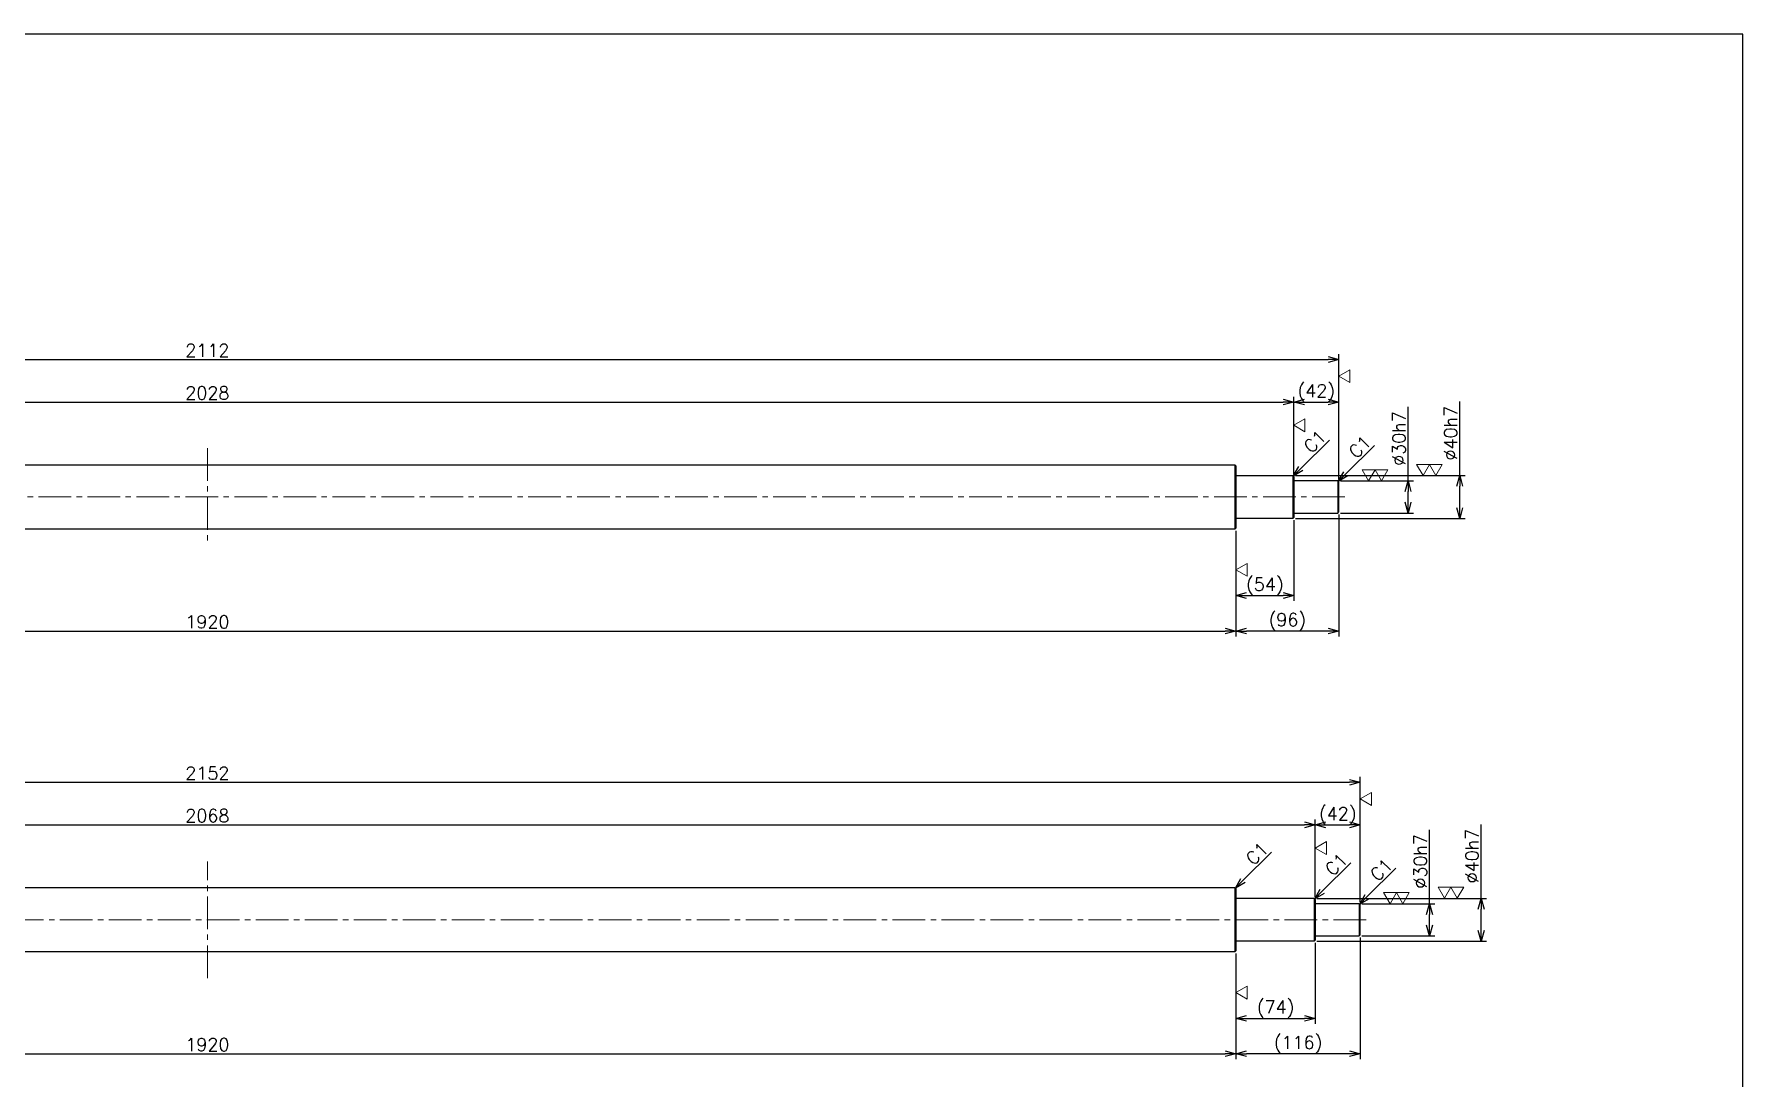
# Model space of a CAD drawing. Header units: millimetres. Extents: x 0 to 7488, y -19 to 4184.
# Drawn here: x 5109 to 6704, y 770 to 1744 of the extents above; entities that cross this region are included whole.
import ezdxf

# ---------------------------------------------------------------- set-up
doc = ezdxf.new("R2010")
doc.units = ezdxf.units.MM
doc.header["$LTSCALE"] = 1.6
doc.header["$PDMODE"] = 99
doc.header["$PDSIZE"] = 1
doc.linetypes.add('CENTER2', pattern=[28.575, 19.05, -3.175, 3.175, -3.175])
doc.layers.add('05_CENTER', color=4, linetype='CENTER2', lineweight=13)
doc.layers.add('08_DIM', color=3, linetype='Continuous', lineweight=13)
doc.styles.add('KSS_TXT', font='txt.shx', dxfattribs={"bigfont": 'extfont2.shx'})
doc.dimstyles.new('KSS_DIM', dxfattribs={"dimscale": 4, "dimtxt": 3, "dimasz": 2.5, "dimexe": 1.25, "dimexo": 0.625, "dimtad": 1, "dimdsep": 46, "dimtxsty": 'KSS_TXT', "dimblk": 'OPEN30', "dimcen": 0, "dimazin": 2, "dimtfac": 0.75, "dimtmove": 0, "dimatfit": 3, "dimldrblk": 'OPEN30', "dimfxl": 1.25, "dimtolj": 1, "dimarcsym": 0})

# ---------------------------------------------------------------- blocks, each defined once
blk = doc.blocks.new('_Open30')
at = {"color": 0, "linetype": 'ByBlock', "lineweight": -2}
for p, q in [((-1, 0.27), (0, 0)), ((0, 0), (-1, -0.27)), ((0, 0), (-1, 0))]:
    blk.add_line(p, q, dxfattribs=at)
blk = doc.blocks.new('*D231')
at = {"layer": '08_DIM', "color": 0, "lineweight": -2, "transparency": 16777216}
for p, q in [((6305.1, 896.3), (6305.1, 820.8)), ((6231.1, 886.3), (6231.1, 820.8)), ((6241.1, 825.8), (6295.1, 825.8))]:
    blk.add_line(p, q, dxfattribs=at)
at = {"layer": 'Defpoints', "color": 0, "transparency": 16777216}
for p in [(6305.1, 898.8), (6231.1, 888.8), (6305.1, 825.8)]:
    blk.add_point(p, dxfattribs=at)
at = {"layer": '08_DIM', "color": 0, "lineweight": -2, "transparency": 16777216, "xscale": 10, "yscale": 10, "zscale": 10, "rotation": 180}
blk.add_blockref('_Open30', (6231.1, 825.8), dxfattribs=at)
at = {"layer": '08_DIM', "color": 0, "lineweight": -2, "transparency": 16777216, "xscale": 10, "yscale": 10, "zscale": 10}
blk.add_blockref('_Open30', (6305.1, 825.8), dxfattribs=at)
at = {"layer": '08_DIM', "color": 0, "transparency": 16777216, "insert": (6268.1, 834.3), "char_height": 12, "attachment_point": 5, "style": 'KSS_TXT'}
blk.add_mtext('\\A1;(74)', dxfattribs=at)
blk = doc.blocks.new('*D232')
at = {"layer": '08_DIM', "color": 0, "lineweight": -2, "transparency": 16777216}
for p, q in [((6305.1, 939.3), (6305.1, 1011.4)), ((6315.1, 1006.4), (6337.1, 1006.4)), ((6347.1, 934.3), (6347.1, 1011.4))]:
    blk.add_line(p, q, dxfattribs=at)
at = {"layer": 'Defpoints', "color": 0, "transparency": 16777216}
for p in [(6347.1, 1006.4), (6305.1, 936.8), (6347.1, 931.8)]:
    blk.add_point(p, dxfattribs=at)
at = {"layer": '08_DIM', "color": 0, "lineweight": -2, "transparency": 16777216, "xscale": 10, "yscale": 10, "zscale": 10, "rotation": 180}
blk.add_blockref('_Open30', (6305.1, 1006.4), dxfattribs=at)
at = {"layer": '08_DIM', "color": 0, "lineweight": -2, "transparency": 16777216, "xscale": 10, "yscale": 10, "zscale": 10}
blk.add_blockref('_Open30', (6347.1, 1006.4), dxfattribs=at)
at = {"layer": '08_DIM', "color": 0, "transparency": 16777216, "insert": (6326.1, 1014.9), "char_height": 12, "attachment_point": 5, "style": 'KSS_TXT'}
blk.add_mtext('\\A1;(42)', dxfattribs=at)
blk = doc.blocks.new('*D233')
at = {"layer": '08_DIM', "color": 0, "lineweight": -2, "transparency": 16777216}
for p, q in [((6347.1, 901.3), (6347.1, 787.8)), ((6231.1, 886.3), (6231.1, 787.8)), ((6337.1, 792.8), (6241.1, 792.8))]:
    blk.add_line(p, q, dxfattribs=at)
at = {"layer": 'Defpoints', "color": 0, "transparency": 16777216}
for p in [(6347.1, 903.8), (6231.1, 888.8), (6231.1, 792.8)]:
    blk.add_point(p, dxfattribs=at)
at = {"layer": '08_DIM', "color": 0, "lineweight": -2, "transparency": 16777216, "xscale": 10, "yscale": 10, "zscale": 10, "rotation": 180}
blk.add_blockref('_Open30', (6231.1, 792.8), dxfattribs=at)
at = {"layer": '08_DIM', "color": 0, "lineweight": -2, "transparency": 16777216, "xscale": 10, "yscale": 10, "zscale": 10}
blk.add_blockref('_Open30', (6347.1, 792.8), dxfattribs=at)
at = {"layer": '08_DIM', "color": 0, "transparency": 16777216, "insert": (6289.1, 801.3), "char_height": 12, "attachment_point": 5, "style": 'KSS_TXT'}
blk.add_mtext('\\A1;(116)', dxfattribs=at)
blk = doc.blocks.new('*D234')
at = {"layer": '08_DIM', "color": 0, "lineweight": -2, "transparency": 16777216}
for p, q in [((6411.8, 932.8), (6411.8, 1001.8)), ((6348.6, 932.8), (6416.8, 932.8)), ((6411.8, 912.8), (6411.8, 922.8)), ((6348.6, 902.8), (6416.8, 902.8))]:
    blk.add_line(p, q, dxfattribs=at)
at = {"layer": 'Defpoints', "color": 0, "transparency": 16777216}
for p in [(6346.1, 932.8), (6411.8, 932.8), (6346.1, 902.8)]:
    blk.add_point(p, dxfattribs=at)
at = {"layer": '08_DIM', "color": 0, "lineweight": -2, "transparency": 16777216, "xscale": 10, "yscale": 10, "zscale": 10}
for p, rotation in [((6411.8, 932.8), 90), ((6411.8, 902.8), 270)]:
    blk.add_blockref('_Open30', p, dxfattribs=dict(at, rotation=rotation))
at = {"layer": '08_DIM', "color": 0, "transparency": 16777216, "insert": (6403.3, 972.3), "char_height": 12, "attachment_point": 5, "rotation": 90, "style": 'KSS_TXT'}
blk.add_mtext('\\A1;%%C30h7', dxfattribs=at)
blk = doc.blocks.new('*D235')
at = {"layer": '08_DIM', "color": 0, "lineweight": -2, "transparency": 16777216}
for p, q in [((6460, 937.8), (6460, 1006.8)), ((6306.6, 937.8), (6465, 937.8)), ((6460, 907.8), (6460, 927.8)), ((6306.6, 897.8), (6465, 897.8))]:
    blk.add_line(p, q, dxfattribs=at)
at = {"layer": 'Defpoints', "color": 0, "transparency": 16777216}
for p in [(6304.1, 937.8), (6460, 937.8), (6304.1, 897.8)]:
    blk.add_point(p, dxfattribs=at)
at = {"layer": '08_DIM', "color": 0, "lineweight": -2, "transparency": 16777216, "xscale": 10, "yscale": 10, "zscale": 10}
for p, rotation in [((6460, 937.8), 90), ((6460, 897.8), 270)]:
    blk.add_blockref('_Open30', p, dxfattribs=dict(at, rotation=rotation))
at = {"layer": '08_DIM', "color": 0, "transparency": 16777216, "insert": (6451.5, 977.3), "char_height": 12, "attachment_point": 5, "rotation": 90, "style": 'KSS_TXT'}
blk.add_mtext('\\A1;%%C40h7', dxfattribs=at)
blk = doc.blocks.new('p1ba02')
for p, q in [((-1.5, 2.6), (1.5, 2.6)), ((0, 0), (-1.5, 2.6)), ((1.5, 2.6), (0, 0)), ((3, 0), (1.5, 2.6)), ((1.5, 2.6), (4.5, 2.6)), ((4.5, 2.6), (3, 0))]:
    blk.add_line(p, q)
blk = doc.blocks.new('p1ba01')
for p, q in [((0, 0), (-1.5, 2.6)), ((-1.5, 2.6), (1.5, 2.6)), ((1.5, 2.6), (0, 0))]:
    blk.add_line(p, q)
blk = doc.blocks.new('*D236')
at = {"layer": '08_DIM', "color": 0, "lineweight": -2, "transparency": 16777216}
blk.add_line((6237.7, 954.4), (6264.3, 981), dxfattribs=at)
at = {"layer": 'Defpoints', "color": 0, "transparency": 16777216}
for p in [(6268.2, 984.9), (6268.2, 984.9), (6230.6, 947.3)]:
    blk.add_point(p, dxfattribs=at)
at = {"layer": '08_DIM', "color": 0, "lineweight": -2, "transparency": 16777216, "xscale": 10, "yscale": 10, "zscale": 10, "rotation": 225}
blk.add_blockref('_Open30', (6230.6, 947.3), dxfattribs=at)
at = {"layer": '08_DIM', "color": 0, "transparency": 16777216, "insert": (6250.8, 979.5), "char_height": 12, "attachment_point": 5, "rotation": 45, "style": 'KSS_TXT'}
blk.add_mtext('\\A1;C1', dxfattribs=at)
blk = doc.blocks.new('*D237')
at = {"layer": '08_DIM', "color": 0, "lineweight": -2, "transparency": 16777216}
blk.add_line((6311.7, 944.4), (6338.3, 971), dxfattribs=at)
at = {"layer": 'Defpoints', "color": 0, "transparency": 16777216}
for p in [(6342.2, 974.9), (6342.2, 974.9), (6304.6, 937.3)]:
    blk.add_point(p, dxfattribs=at)
at = {"layer": '08_DIM', "color": 0, "lineweight": -2, "transparency": 16777216, "xscale": 10, "yscale": 10, "zscale": 10, "rotation": 225}
blk.add_blockref('_Open30', (6304.6, 937.3), dxfattribs=at)
at = {"layer": '08_DIM', "color": 0, "transparency": 16777216, "insert": (6324.8, 969.5), "char_height": 12, "attachment_point": 5, "rotation": 45, "style": 'KSS_TXT'}
blk.add_mtext('\\A1;C1', dxfattribs=at)
blk = doc.blocks.new('*D238')
at = {"layer": '08_DIM', "color": 0, "lineweight": -2, "transparency": 16777216}
blk.add_line((6353.7, 939.4), (6380.3, 966), dxfattribs=at)
at = {"layer": 'Defpoints', "color": 0, "transparency": 16777216}
for p in [(6384.2, 969.9), (6384.2, 969.9), (6346.6, 932.3)]:
    blk.add_point(p, dxfattribs=at)
at = {"layer": '08_DIM', "color": 0, "lineweight": -2, "transparency": 16777216, "xscale": 10, "yscale": 10, "zscale": 10, "rotation": 225}
blk.add_blockref('_Open30', (6346.6, 932.3), dxfattribs=at)
at = {"layer": '08_DIM', "color": 0, "transparency": 16777216, "insert": (6366.8, 964.5), "char_height": 12, "attachment_point": 5, "rotation": 45, "style": 'KSS_TXT'}
blk.add_mtext('\\A1;C1', dxfattribs=at)
blk = doc.blocks.new('*D242')
at = {"layer": '08_DIM', "color": 0, "lineweight": -2, "transparency": 16777216}
for p, q in [((4195.1, 934.3), (4195.1, 1051.1)), ((4205.1, 1046.1), (6337.1, 1046.1)), ((6347.1, 934.3), (6347.1, 1051.1))]:
    blk.add_line(p, q, dxfattribs=at)
at = {"layer": 'Defpoints', "color": 0, "transparency": 16777216}
for p in [(6347.1, 1046.1), (4195.1, 931.8), (6347.1, 931.8)]:
    blk.add_point(p, dxfattribs=at)
at = {"layer": '08_DIM', "color": 0, "lineweight": -2, "transparency": 16777216, "xscale": 10, "yscale": 10, "zscale": 10, "rotation": 180}
blk.add_blockref('_Open30', (4195.1, 1046.1), dxfattribs=at)
at = {"layer": '08_DIM', "color": 0, "lineweight": -2, "transparency": 16777216, "xscale": 10, "yscale": 10, "zscale": 10}
blk.add_blockref('_Open30', (6347.1, 1046.1), dxfattribs=at)
at = {"layer": '08_DIM', "color": 0, "transparency": 16777216, "insert": (5271.1, 1054.6), "char_height": 12, "attachment_point": 5, "style": 'KSS_TXT'}
blk.add_mtext('\\A1;2152', dxfattribs=at)
blk = doc.blocks.new('*D243')
at = {"layer": '08_DIM', "color": 0, "lineweight": -2, "transparency": 16777216}
for p, q in [((4311.1, 886.3), (4311.1, 787.8)), ((6231.1, 886.3), (6231.1, 787.8)), ((4321.1, 792.8), (6221.1, 792.8))]:
    blk.add_line(p, q, dxfattribs=at)
at = {"layer": 'Defpoints', "color": 0, "transparency": 16777216}
for p in [(4311.1, 888.8), (6231.1, 888.8), (6231.1, 792.8)]:
    blk.add_point(p, dxfattribs=at)
at = {"layer": '08_DIM', "color": 0, "lineweight": -2, "transparency": 16777216, "xscale": 10, "yscale": 10, "zscale": 10, "rotation": 180}
blk.add_blockref('_Open30', (4311.1, 792.8), dxfattribs=at)
at = {"layer": '08_DIM', "color": 0, "lineweight": -2, "transparency": 16777216, "xscale": 10, "yscale": 10, "zscale": 10}
blk.add_blockref('_Open30', (6231.1, 792.8), dxfattribs=at)
at = {"layer": '08_DIM', "color": 0, "transparency": 16777216, "insert": (5271.1, 801.3), "char_height": 12, "attachment_point": 5, "style": 'KSS_TXT'}
blk.add_mtext('\\A1;1920', dxfattribs=at)
blk = doc.blocks.new('*D250')
at = {"layer": '08_DIM', "color": 0, "lineweight": -2, "transparency": 16777216}
for p, q in [((4237.1, 939.3), (4237.1, 1011.4)), ((4247.1, 1006.4), (6295.1, 1006.4)), ((6305.1, 939.3), (6305.1, 1011.4))]:
    blk.add_line(p, q, dxfattribs=at)
at = {"layer": 'Defpoints', "color": 0, "transparency": 16777216}
for p in [(6305.1, 1006.4), (4237.1, 936.8), (6305.1, 936.8)]:
    blk.add_point(p, dxfattribs=at)
at = {"layer": '08_DIM', "color": 0, "lineweight": -2, "transparency": 16777216, "xscale": 10, "yscale": 10, "zscale": 10, "rotation": 180}
blk.add_blockref('_Open30', (4237.1, 1006.4), dxfattribs=at)
at = {"layer": '08_DIM', "color": 0, "lineweight": -2, "transparency": 16777216, "xscale": 10, "yscale": 10, "zscale": 10}
blk.add_blockref('_Open30', (6305.1, 1006.4), dxfattribs=at)
at = {"layer": '08_DIM', "color": 0, "transparency": 16777216, "insert": (5271.1, 1014.9), "char_height": 12, "attachment_point": 5, "style": 'KSS_TXT'}
blk.add_mtext('\\A1;2068', dxfattribs=at)
blk = doc.blocks.new('*D254')
at = {"layer": '08_DIM', "color": 0, "lineweight": -2, "transparency": 16777216}
for p, q in [((4215.1, 1328.9), (4215.1, 1445.7)), ((4225.1, 1440.7), (6317.1, 1440.7)), ((6327.1, 1328.9), (6327.1, 1445.7))]:
    blk.add_line(p, q, dxfattribs=at)
at = {"layer": 'Defpoints', "color": 0, "transparency": 16777216}
for p in [(6327.1, 1440.7), (4215.1, 1326.4), (6327.1, 1326.4)]:
    blk.add_point(p, dxfattribs=at)
at = {"layer": '08_DIM', "color": 0, "lineweight": -2, "transparency": 16777216, "xscale": 10, "yscale": 10, "zscale": 10, "rotation": 180}
blk.add_blockref('_Open30', (4215.1, 1440.7), dxfattribs=at)
at = {"layer": '08_DIM', "color": 0, "lineweight": -2, "transparency": 16777216, "xscale": 10, "yscale": 10, "zscale": 10}
blk.add_blockref('_Open30', (6327.1, 1440.7), dxfattribs=at)
at = {"layer": '08_DIM', "color": 0, "transparency": 16777216, "insert": (5271.1, 1449.2), "char_height": 12, "attachment_point": 5, "style": 'KSS_TXT'}
blk.add_mtext('\\A1;2112', dxfattribs=at)
blk = doc.blocks.new('*D255')
at = {"layer": '08_DIM', "color": 0, "lineweight": -2, "transparency": 16777216}
for p, q in [((4311.1, 1280.9), (4311.1, 1182.3)), ((6231.1, 1280.9), (6231.1, 1182.3)), ((4321.1, 1187.3), (6221.1, 1187.3))]:
    blk.add_line(p, q, dxfattribs=at)
at = {"layer": 'Defpoints', "color": 0, "transparency": 16777216}
for p in [(4311.1, 1283.4), (6231.1, 1283.4), (6231.1, 1187.3)]:
    blk.add_point(p, dxfattribs=at)
at = {"layer": '08_DIM', "color": 0, "lineweight": -2, "transparency": 16777216, "xscale": 10, "yscale": 10, "zscale": 10, "rotation": 180}
blk.add_blockref('_Open30', (4311.1, 1187.3), dxfattribs=at)
at = {"layer": '08_DIM', "color": 0, "lineweight": -2, "transparency": 16777216, "xscale": 10, "yscale": 10, "zscale": 10}
blk.add_blockref('_Open30', (6231.1, 1187.3), dxfattribs=at)
at = {"layer": '08_DIM', "color": 0, "transparency": 16777216, "insert": (5271.1, 1195.8), "char_height": 12, "attachment_point": 5, "style": 'KSS_TXT'}
blk.add_mtext('\\A1;1920', dxfattribs=at)
blk = doc.blocks.new('*D262')
at = {"layer": '08_DIM', "color": 0, "lineweight": -2, "transparency": 16777216}
for p, q in [((4257.1, 1333.9), (4257.1, 1406)), ((6285.1, 1333.9), (6285.1, 1406)), ((4267.1, 1401), (6275.1, 1401))]:
    blk.add_line(p, q, dxfattribs=at)
at = {"layer": 'Defpoints', "color": 0, "transparency": 16777216}
for p in [(6285.1, 1401), (4257.1, 1331.4), (6285.1, 1331.4)]:
    blk.add_point(p, dxfattribs=at)
at = {"layer": '08_DIM', "color": 0, "lineweight": -2, "transparency": 16777216, "xscale": 10, "yscale": 10, "zscale": 10, "rotation": 180}
blk.add_blockref('_Open30', (4257.1, 1401), dxfattribs=at)
at = {"layer": '08_DIM', "color": 0, "lineweight": -2, "transparency": 16777216, "xscale": 10, "yscale": 10, "zscale": 10}
blk.add_blockref('_Open30', (6285.1, 1401), dxfattribs=at)
at = {"layer": '08_DIM', "color": 0, "transparency": 16777216, "insert": (5271.1, 1409.5), "char_height": 12, "attachment_point": 5, "style": 'KSS_TXT'}
blk.add_mtext('\\A1;2028', dxfattribs=at)
blk = doc.blocks.new('*D263')
at = {"layer": '08_DIM', "color": 0, "lineweight": -2, "transparency": 16777216}
for p, q in [((6231.1, 1280.9), (6231.1, 1215.4)), ((6285.1, 1290.9), (6285.1, 1215.4)), ((6241.1, 1220.4), (6275.1, 1220.4))]:
    blk.add_line(p, q, dxfattribs=at)
at = {"layer": 'Defpoints', "color": 0, "transparency": 16777216}
for p in [(6285.1, 1293.4), (6231.1, 1283.4), (6285.1, 1220.4)]:
    blk.add_point(p, dxfattribs=at)
at = {"layer": '08_DIM', "color": 0, "lineweight": -2, "transparency": 16777216, "xscale": 10, "yscale": 10, "zscale": 10, "rotation": 180}
blk.add_blockref('_Open30', (6231.1, 1220.4), dxfattribs=at)
at = {"layer": '08_DIM', "color": 0, "lineweight": -2, "transparency": 16777216, "xscale": 10, "yscale": 10, "zscale": 10}
blk.add_blockref('_Open30', (6285.1, 1220.4), dxfattribs=at)
at = {"layer": '08_DIM', "color": 0, "transparency": 16777216, "insert": (6258.1, 1228.9), "char_height": 12, "attachment_point": 5, "style": 'KSS_TXT'}
blk.add_mtext('\\A1;(54)', dxfattribs=at)
blk = doc.blocks.new('*D264')
at = {"layer": '08_DIM', "color": 0, "lineweight": -2, "transparency": 16777216}
for p, q in [((6285.1, 1333.9), (6285.1, 1406)), ((6327.1, 1328.9), (6327.1, 1406)), ((6295.1, 1401), (6317.1, 1401))]:
    blk.add_line(p, q, dxfattribs=at)
at = {"layer": 'Defpoints', "color": 0, "transparency": 16777216}
for p in [(6327.1, 1401), (6285.1, 1331.4), (6327.1, 1326.4)]:
    blk.add_point(p, dxfattribs=at)
at = {"layer": '08_DIM', "color": 0, "lineweight": -2, "transparency": 16777216, "xscale": 10, "yscale": 10, "zscale": 10, "rotation": 180}
blk.add_blockref('_Open30', (6285.1, 1401), dxfattribs=at)
at = {"layer": '08_DIM', "color": 0, "lineweight": -2, "transparency": 16777216, "xscale": 10, "yscale": 10, "zscale": 10}
blk.add_blockref('_Open30', (6327.1, 1401), dxfattribs=at)
at = {"layer": '08_DIM', "color": 0, "transparency": 16777216, "insert": (6306.1, 1409.5), "char_height": 12, "attachment_point": 5, "style": 'KSS_TXT'}
blk.add_mtext('\\A1;(42)', dxfattribs=at)
blk = doc.blocks.new('*D265')
at = {"layer": '08_DIM', "color": 0, "lineweight": -2, "transparency": 16777216}
for p, q in [((6327.1, 1295.9), (6327.1, 1182.3)), ((6231.1, 1280.9), (6231.1, 1182.3)), ((6317.1, 1187.3), (6241.1, 1187.3))]:
    blk.add_line(p, q, dxfattribs=at)
at = {"layer": 'Defpoints', "color": 0, "transparency": 16777216}
for p in [(6327.1, 1298.4), (6231.1, 1283.4), (6231.1, 1187.3)]:
    blk.add_point(p, dxfattribs=at)
at = {"layer": '08_DIM', "color": 0, "lineweight": -2, "transparency": 16777216, "xscale": 10, "yscale": 10, "zscale": 10, "rotation": 180}
blk.add_blockref('_Open30', (6231.1, 1187.3), dxfattribs=at)
at = {"layer": '08_DIM', "color": 0, "lineweight": -2, "transparency": 16777216, "xscale": 10, "yscale": 10, "zscale": 10}
blk.add_blockref('_Open30', (6327.1, 1187.3), dxfattribs=at)
at = {"layer": '08_DIM', "color": 0, "transparency": 16777216, "insert": (6279.1, 1195.8), "char_height": 12, "attachment_point": 5, "style": 'KSS_TXT'}
blk.add_mtext('\\A1;(96)', dxfattribs=at)
blk = doc.blocks.new('*D266')
at = {"layer": '08_DIM', "color": 0, "lineweight": -2, "transparency": 16777216}
for p, q in [((6391.8, 1327.4), (6391.8, 1396.4)), ((6328.6, 1327.4), (6396.8, 1327.4)), ((6391.8, 1307.4), (6391.8, 1317.4)), ((6328.6, 1297.4), (6396.8, 1297.4))]:
    blk.add_line(p, q, dxfattribs=at)
at = {"layer": 'Defpoints', "color": 0, "transparency": 16777216}
for p in [(6326.1, 1327.4), (6391.8, 1327.4), (6326.1, 1297.4)]:
    blk.add_point(p, dxfattribs=at)
at = {"layer": '08_DIM', "color": 0, "lineweight": -2, "transparency": 16777216, "xscale": 10, "yscale": 10, "zscale": 10}
for p, rotation in [((6391.8, 1327.4), 90), ((6391.8, 1297.4), 270)]:
    blk.add_blockref('_Open30', p, dxfattribs=dict(at, rotation=rotation))
at = {"layer": '08_DIM', "color": 0, "transparency": 16777216, "insert": (6383.3, 1366.9), "char_height": 12, "attachment_point": 5, "rotation": 90, "style": 'KSS_TXT'}
blk.add_mtext('\\A1;%%C30h7', dxfattribs=at)
blk = doc.blocks.new('*D267')
at = {"layer": '08_DIM', "color": 0, "lineweight": -2, "transparency": 16777216}
for p, q in [((6440, 1332.4), (6440, 1401.4)), ((6286.6, 1332.4), (6445, 1332.4)), ((6440, 1302.4), (6440, 1322.4)), ((6286.6, 1292.4), (6445, 1292.4))]:
    blk.add_line(p, q, dxfattribs=at)
at = {"layer": 'Defpoints', "color": 0, "transparency": 16777216}
for p in [(6284.1, 1332.4), (6440, 1332.4), (6284.1, 1292.4)]:
    blk.add_point(p, dxfattribs=at)
at = {"layer": '08_DIM', "color": 0, "lineweight": -2, "transparency": 16777216, "xscale": 10, "yscale": 10, "zscale": 10}
for p, rotation in [((6440, 1332.4), 90), ((6440, 1292.4), 270)]:
    blk.add_blockref('_Open30', p, dxfattribs=dict(at, rotation=rotation))
at = {"layer": '08_DIM', "color": 0, "transparency": 16777216, "insert": (6431.5, 1371.9), "char_height": 12, "attachment_point": 5, "rotation": 90, "style": 'KSS_TXT'}
blk.add_mtext('\\A1;%%C40h7', dxfattribs=at)
blk = doc.blocks.new('*D268')
at = {"layer": '08_DIM', "color": 0, "lineweight": -2, "transparency": 16777216}
blk.add_line((6291.7, 1338.9), (6318.3, 1365.5), dxfattribs=at)
at = {"layer": 'Defpoints', "color": 0, "transparency": 16777216}
for p in [(6322.2, 1369.5), (6322.2, 1369.5), (6284.6, 1331.9)]:
    blk.add_point(p, dxfattribs=at)
at = {"layer": '08_DIM', "color": 0, "lineweight": -2, "transparency": 16777216, "xscale": 10, "yscale": 10, "zscale": 10, "rotation": 225}
blk.add_blockref('_Open30', (6284.6, 1331.9), dxfattribs=at)
at = {"layer": '08_DIM', "color": 0, "transparency": 16777216, "insert": (6304.8, 1364.1), "char_height": 12, "attachment_point": 5, "rotation": 45, "style": 'KSS_TXT'}
blk.add_mtext('\\A1;C1', dxfattribs=at)
blk = doc.blocks.new('*D269')
at = {"layer": '08_DIM', "color": 0, "lineweight": -2, "transparency": 16777216}
blk.add_line((6333.7, 1333.9), (6360.3, 1360.5), dxfattribs=at)
at = {"layer": 'Defpoints', "color": 0, "transparency": 16777216}
for p in [(6364.2, 1364.5), (6364.2, 1364.5), (6326.6, 1326.9)]:
    blk.add_point(p, dxfattribs=at)
at = {"layer": '08_DIM', "color": 0, "lineweight": -2, "transparency": 16777216, "xscale": 10, "yscale": 10, "zscale": 10, "rotation": 225}
blk.add_blockref('_Open30', (6326.6, 1326.9), dxfattribs=at)
at = {"layer": '08_DIM', "color": 0, "transparency": 16777216, "insert": (6346.8, 1359.1), "char_height": 12, "attachment_point": 5, "rotation": 45, "style": 'KSS_TXT'}
blk.add_mtext('\\A1;C1', dxfattribs=at)

msp = doc.modelspace()

# ---------------------------------------------------------------- linework, layer by layer
for p, q in [((6230.119, 1342.371), (6230.119, 1282.371)), ((6284.119, 1332.371), (6284.119, 1292.371)), ((6326.119, 1327.371), (6326.119, 1297.371)), ((6230.119, 947.807), (6230.119, 887.807)), ((6304.119, 937.807), (6304.119, 897.807)), ((6346.119, 932.807), (6346.119, 902.807))]:
    msp.add_line(p, q)
at = {"color": 0}
for p, q in [((6231.119, 1332.371), (6284.119, 1332.371)), ((6285.119, 1331.371), (6284.119, 1332.371)), ((6285.119, 1331.371), (6285.119, 1293.371)), ((6326.119, 1327.371), (6285.119, 1327.371)), ((6327.119, 1326.371), (6326.119, 1327.371)), ((6327.119, 1298.371), (6327.119, 1326.371)), ((6284.119, 1292.371), (6231.119, 1292.371)), ((6284.119, 1292.371), (6285.119, 1293.371)), ((6285.119, 1297.371), (6326.119, 1297.371)), ((6326.119, 1297.371), (6327.119, 1298.371)), ((6231.119, 937.807), (6304.119, 937.807)), ((6305.119, 936.807), (6304.119, 937.807)), ((6305.119, 936.807), (6305.119, 898.807)), ((6346.119, 932.807), (6305.119, 932.807)), ((6347.119, 931.807), (6346.119, 932.807)), ((6347.119, 903.807), (6347.119, 931.807)), ((6304.119, 897.807), (6231.119, 897.807)), ((6304.119, 897.807), (6305.119, 898.807)), ((6305.119, 902.807), (6346.119, 902.807)), ((6346.119, 902.807), (6347.119, 903.807))]:
    msp.add_line(p, q, dxfattribs=at)
for points in [[(4312.119, 1342.371), (6230.119, 1342.371)], [(6230.119, 1342.371), (6230.119, 1342.371), (6231.119, 1341.371), (6231.119, 1283.371), (6230.119, 1282.371), (6230.119, 1282.371)], [(6230.119, 1282.371), (4312.119, 1282.371)], [(4312.119, 947.807), (6230.119, 947.807)], [(6230.119, 947.807), (6230.119, 947.807), (6231.119, 946.807), (6231.119, 888.807), (6230.119, 887.807), (6230.119, 887.807)], [(6230.119, 887.807), (4312.119, 887.807)]]:
    msp.add_lwpolyline(points, dxfattribs=at)
at = {"layer": '05_CENTER'}
for p, q in [((5271.119, 1358.052), (5271.119, 1266.691)), ((6332.658, 1312.371), (4209.581, 1312.371)), ((5271.119, 863.368), (5271.119, 972.246)), ((6352.658, 917.807), (4189.581, 917.807))]:
    msp.add_line(p, q, dxfattribs=at)
at = {"layer": 'Defpoints'}
msp.add_lwpolyline([(3735.637, -4.555), (6704.223, -4.555), (6704.223, 1744.32), (3735.637, 1744.32)], close=True, dxfattribs=at)

# ---------------------------------------------------------------- block references
at = {"layer": '08_DIM', "yscale": 4, "zscale": 4, "rotation": 270}
for p, xscale in [((6327.119, 1425.108), -4), ((6285.119, 1379.285), -4), ((6231.119, 1244.386), 4), ((6347.119, 1030.544), -4), ((6305.119, 984.72), -4), ((6231.119, 849.822), 4)]:
    msp.add_blockref('p1ba01', p, dxfattribs=dict(at, xscale=xscale))
at = {"layer": '08_DIM', "xscale": -4, "yscale": 4, "zscale": 4}
for p in [(6417.717, 1332.371), (6366.93, 1327.371), (6386.93, 932.807), (6437.717, 937.807)]:
    msp.add_blockref('p1ba02', p, dxfattribs=at)

# ---------------------------------------------------------------- dimensions: what is measured, and where the dimension line sits
at = {"layer": '08_DIM'}
for base, p1, p2, override, picture, middle in [((6327.119, 1440.69), (4215.119, 1326.371), (6327.119, 1326.371), {"dimscale": 4, "dimarcsym": 1}, '*D254', (5271.119, 1449.19)), ((6285.119, 1400.96), (4257.119, 1331.371), (6285.119, 1331.371), {"dimarcsym": 1}, '*D262', (5271.119, 1409.46)), ((6231.119, 1187.342), (4311.119, 1283.371), (6231.119, 1283.371), {"dimscale": 4, "dimarcsym": 1}, '*D255', (5271.119, 1195.842)), ((6347.119, 1046.125), (4195.119, 931.807), (6347.119, 931.807), {"dimscale": 4, "dimarcsym": 1}, '*D242', (5271.119, 1054.625)), ((6305.119, 1006.396), (4237.119, 936.807), (6305.119, 936.807), {"dimarcsym": 1}, '*D250', (5271.119, 1014.896)), ((6231.119, 792.777), (4311.119, 888.807), (6231.119, 888.807), {"dimscale": 4, "dimarcsym": 1}, '*D243', (5271.119, 801.277))]:
    dim = msp.add_linear_dim(base=base, p1=p1, p2=p2, dimstyle='KSS_DIM', override=override, dxfattribs=at)
    dim.commit()
    dim.dimension.update_dxf_attribs({"geometry": picture, "text_midpoint": middle})
for base, p1, p2, angle, text, picture, middle in [((6327.119, 1400.96), (6285.119, 1331.371), (6327.119, 1326.371), 180, '(<>)', '*D264', (6306.119, 1409.46)), ((6440.036, 1332.371), (6284.119, 1292.371), (6284.119, 1332.371), 90, '%%C<>h7', '*D267', (6431.536, 1371.871)), ((6391.754, 1327.371), (6326.119, 1297.371), (6326.119, 1327.371), 90, '%%C<>h7', '*D266', (6383.254, 1366.871)), ((6231.119, 1187.342), (6327.119, 1298.371), (6231.119, 1283.371), 180, '(<>)', '*D265', (6279.119, 1195.842)), ((6285.119, 1220.408), (6231.119, 1283.371), (6285.119, 1293.371), 180, '(<>)', '*D263', (6258.119, 1228.908)), ((6347.119, 1006.396), (6305.119, 936.807), (6347.119, 931.807), 180, '(<>)', '*D232', (6326.119, 1014.896)), ((6460.036, 937.807), (6304.119, 897.807), (6304.119, 937.807), 90, '%%C<>h7', '*D235', (6451.536, 977.307)), ((6411.754, 932.807), (6346.119, 902.807), (6346.119, 932.807), 90, '%%C<>h7', '*D234', (6403.254, 972.307)), ((6231.119, 792.777), (6347.119, 903.807), (6231.119, 888.807), 180, '(<>)', '*D233', (6289.119, 801.277)), ((6305.119, 825.843), (6231.119, 888.807), (6305.119, 898.807), 180, '(<>)', '*D231', (6268.119, 834.343))]:
    dim = msp.add_linear_dim(base=base, p1=p1, p2=p2, angle=angle, text=text, dimstyle='KSS_DIM', override={"dimarcsym": 1}, dxfattribs=at)
    dim.commit()
    dim.dimension.update_dxf_attribs({"geometry": picture, "text_midpoint": middle})
for base, p1, p2, picture, middle in [((6322.227, 1369.48), (6284.619, 1331.871), (6322.227, 1369.48), '*D268', (6310.848, 1358.1)), ((6364.227, 1364.48), (6326.619, 1326.871), (6364.227, 1364.48), '*D269', (6352.848, 1353.1)), ((6268.227, 984.915), (6230.619, 947.307), (6268.227, 984.915), '*D236', (6256.848, 973.536)), ((6342.227, 974.915), (6304.619, 937.307), (6342.227, 974.915), '*D237', (6330.848, 963.536)), ((6384.227, 969.915), (6346.619, 932.307), (6384.227, 969.915), '*D238', (6372.848, 958.536))]:
    dim = msp.add_linear_dim(base=base, p1=p1, p2=p2, angle=45, text='C1', dimstyle='KSS_DIM', override={"dimse1": 1, "dimse2": 1, "dimsd2": 1, "dimarcsym": 1}, dxfattribs=at)
    dim.commit()
    dim.dimension.update_dxf_attribs({"geometry": picture, "text_midpoint": middle, "dimtype": 161})

doc.saveas('drawing.dxf')
